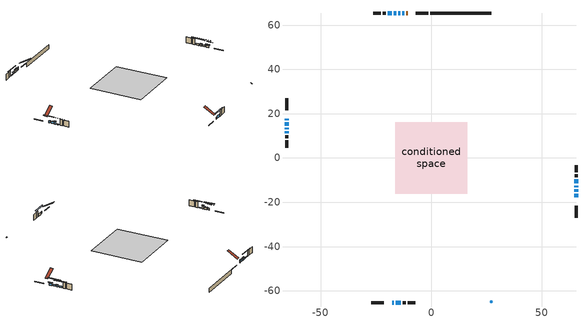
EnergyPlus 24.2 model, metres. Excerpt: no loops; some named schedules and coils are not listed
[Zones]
conditioned space
 floor adiabatic (AdiabaticFloorConstruction): -16.21,-16.21 -16.21,16.21 16.21,16.21 16.21,-16.21 z1.82
 floor foundation (Slab1 construction): -3.51,-3.35 -3.51,3.35 3.51,3.35 3.51,-3.35 z-1.9
 wall outside (RimJoist1 construction): -1.28,65.4 -6.9,65.4 / -27.09,-65.4 -21.47,-65.4 / -65.4,27.09 -65.4,21.47 / 65.4,-27.09 65.4,-21.47 z0.6:0.9
 wall outside (AdiabaticWallConstruction 1): -10.66,65.4 -11.36,65.4 z0.6:2.63
 wall outside (AdiabaticWallConstruction): -17.71,-65.4 -16.87,-65.4 / 65.4,-17.71 65.4,-16.18 / -65.4,16.09 -65.4,14.57 z0.6:1.82; -15.94,-65.4 -13.71,-65.4 z0.6:2.02; -65.4,17.71 -65.4,17.02 z0.6:1.87; -12.28,65.4 -13.15,65.4 / -14.08,65.4 -14.94,65.4 z0.6:1.92; -65.4,13.64 -65.4,13.03 z0.6:2.28; -15.87,65.4 -16.94,65.4 z0.6:1.31; -65.4,12.1 -65.4,11.19 / -17.86,65.4 -19.69,65.4 z0.6:1.06; 65.4,-15.26 65.4,-14.03 z0.6:1.52; 65.4,-13.11 65.4,-12.44 / 65.4,-11.52 65.4,-9.69 z0.6:1.67
 wall outside (Wall1 construction): -20.62,65.4 -21.94,65.4 / -12.78,-65.4 -11.46,-65.4 / -65.4,10.26 -65.4,8.94 / 65.4,-8.76 65.4,-7.44 z0.6:4.26
 wall outside (Wall2 construction): -22.87,65.4 -26.16,65.4 / -10.53,-65.4 -7.24,-65.4 / -65.4,8.01 -65.4,4.72 / 65.4,-6.51 65.4,-3.22 z0.6:4.26
 wall foundation (FoundationWall1 construction): 27.09,65.4 -0.35,65.4 z-1.9:0.6
 window (WindowConstruction 12): -17.71,-65.4 -16.87,-65.4 z0.6:1.82
 window (WindowConstruction 6): -15.94,-65.4 -13.71,-65.4 z0.6:2.02
 window (WindowConstruction 7): -65.4,17.71 -65.4,17.02 z0.6:1.87
 window (WindowConstruction 8): -12.29,65.4 -13.15,65.4 z0.6:1.92
 window (WindowConstruction 9): -14.08,65.4 -14.94,65.4 z0.6:1.92
 window (WindowConstruction 10): 65.4,-17.71 65.4,-16.18 z0.6:1.82
 window (WindowConstruction 11): -65.4,16.09 -65.4,14.57 z0.6:1.82
 window (WindowConstruction 13): -65.4,13.64 -65.4,13.03 z0.6:2.28
 window (WindowConstruction): -15.87,65.4 -16.94,65.4 z0.6:1.31
 window (WindowConstruction 1): -65.4,12.1 -65.4,11.19 z0.6:1.06
 window (WindowConstruction 2): -17.86,65.4 -19.69,65.4 z0.6:1.06
 window (WindowConstruction 3): 65.4,-15.25 65.4,-14.04 z0.6:1.51
 window (WindowConstruction 4): 65.4,-13.11 65.4,-12.45 z0.6:1.67
 window (WindowConstruction 5): 65.4,-11.52 65.4,-9.69 z0.6:1.67
 door (Door): -10.66,65.4 -11.36,65.4 z0.6:2.63
 ceiling adiabatic (AdiabaticFloorConstruction): 16.21,-16.21 16.21,16.21 -16.21,16.21 -16.21,-16.21 z1.82
 roof outside (Roof1 construction): -9.73,65.4,4.26 -9.73,58.83,8.09 -7.83,58.83,8.09 -7.83,65.4,4.26; -18.64,-65.4,4.26 -18.64,-58.83,8.09 -20.54,-58.83,8.09 -20.54,-65.4,4.26; -65.4,18.64,4.26 -58.83,18.64,8.09 -58.83,20.54,8.09 -65.4,20.54,4.26; 65.4,-18.64,4.26 58.83,-18.64,8.09 58.83,-20.54,8.09 65.4,-20.54,4.26
 roof outside (AdiabaticRoofConstruction): 27.52,-64.97,4.26 27.15,-64.59,4.57 26.71,-65.03,4.57 27.09,-65.4,4.26
 skylight (SkylightConstruction): 27.52,-64.97,4.26 27.15,-64.59,4.56 26.72,-65.03,4.56 27.09,-65.4,4.26
shading: -10.66,-65.4 -18.99,-65.4 -18.99,-66.01 -10.66,-66.01 z5.07; -65.4,13.97 -65.4,20.76 -66.01,20.76 -66.01,13.97 z4.92; -13.45,65.4 -11.99,65.4 -11.99,66.01 -13.45,66.01 z2.22; -15.55,65.4 -13.47,65.4 -13.47,65.7 -15.55,65.7 z2.53; 65.4,-15.57 65.4,-18.32 65.7,-18.32 65.7,-15.57 z2.43; -65.4,14.27 -65.4,16.39 -65.7,16.39 -65.7,14.27 z2.12; -65.4,12.73 -65.4,13.94 -66.31,13.94 -66.31,12.73 z2.58; -17.23,65.4 -15.57,65.4 -15.57,66.01 -17.23,66.01 z1.61; -65.4,7.53 -65.4,15.76 -65.7,15.76 -65.7,7.53 z4.72; -23.35,65.4 -14.2,65.4 -14.2,65.7 -23.35,65.7 z4.72; 65.4,-10.37 65.4,-18.92 65.7,-18.92 65.7,-10.37 z5.18; 65.4,-12.15 65.4,-13.4 66.01,-13.4 66.01,-12.15 z1.97; 65.4,-6.64 65.4,-14.57 66.01,-14.57 66.01,-6.64 z4.72
[Building]
Building 1: Terrain=Suburbs
[Site:Location]
Whitehorse AP_YT: Latitude {deg}=60.71; Longitude {deg}=-135.07; Time Zone {hr}=-8; Elevation {m}=706; Keep Site Location Information=Yes
[Site:GroundTemperature:Shallow]
-5.4229, -7.73249, -7.91745, -6.82143, -2.42154, 1.95786, 5.75456, 8.15968, 8.36401, 6.40785, 2.70796, -1.53709
[Site:WaterMainsTemperature]
Calculation Method=Schedule; Temperature Schedule=mains temperature schedule
[Material] Roughness=Rough; Thermal Absorptance=0.9
Name | Thickness {m} | Conductivity {W/m-K} | Density {kg/m3} | Specific Heat {J/kg-K} | Solar Absorptance | Visible Absorptance
asphalt or fiberglass shingles | 0.00635 | 0.162714 | 1121.4 | 1465.45 | 0.4 | 0.4
asphalt or fiberglass shingles 1 | 0.00635 | 0.162714 | 1121.4 | 1465.45 | 0.7 | 0.7
concrete 4.0 in. | 0.1016 | 1.803125 | 2242.8 | 837.4 | 0.7 | 0.7
concrete 8.0 in. | 0.2032 | 1.803125 | 2242.8 | 837.4 | 0.7 | 0.7
door material | 0.04445 | 0.0451087 | 512.64 | 1214.23 | 0.7 | 0.7
exterior vertical ins | 0.0354312 | 0.029427 | 32.04 | 1214.23 | 0.7 | 0.7
floor covering | 0.0127 | 0.0433444 | 54.468 | 1339.84 | 0.6 | 0.6
floor rigid ins; roof rigid ins 1; wall rigid ins | 0.512978 | 0.029427 | 32.04 | 1214.23 | 0.7 | 0.7
floor stud and cavity | 0.1397 | 1.75129 | 37.0049 | 1207.88 | 0.7 | 0.7
furniture material conditioned space 1 | 0.1524 | 0.115458 | 640.8 | 1214.23 | 0.6 | 0.6
gypsum board | 0.0127 | 0.160291 | 801 | 837.4 | 0.6 | 0.6
gypsum board 1 | 0.0127 | 0.160291 | 801 | 837.4 | 0.7 | 0.7
osb sheathing 0.5 in. | 0.0127 | 0.115458 | 512.64 | 1214.23 | 0.7 | 0.7
osb sheathing 0.75 in. | 0.01905 | 0.115458 | 512.64 | 1214.23 | 0.7 | 0.7
osb sheathing 2.0 in. | 0.0508 | 0.115458 | 512.64 | 1214.23 | 0.7 | 0.7
rim joist stud and cavity | 0.0508 | 0.0345269 | 125.044 | 1163.47 | 0.6 | 0.6
roof rigid ins | 0.103632 | 0.029427 | 32.04 | 1214.23 | 0.7 | 0.7
roof stud and cavity | 0.2032 | 0.208807 | 78.34581 | 1123.46 | 0.7 | 0.7
roof stud and cavity 1 | 0.18415 | 1.78688 | 37.0049 | 1207.88 | 0.6 | 0.6
wall stud and cavity | 0.1397 | 0.112537 | 139.0536 | 1170.24 | 0.7 | 0.7
wall stud and cavity 1 | 0.1397 | 0.0969908 | 139.0536 | 1170.24 | 0.7 | 0.7
wall stud and cavity 2 | 0.0889 | 0.380278 | 52.3479 | 1209.89 | 0.7 | 0.7
wall stud and cavity 3 | 0.0889 | 0.391764 | 83.0341 | 1211.67 | 0.7 | 0.7
wood siding | 0.0254 | 0.102417 | 544.68 | 1172.36 | 0.4 | 0.4
wood siding 1; wood siding 2; wood siding 3 | 0.0254 | 0.102417 | 544.68 | 1172.36 | 0.7 | 0.7
[WindowMaterial:SimpleGlazingSystem]
Name | U-Factor {W/m2-K} | Solar Heat Gain Coefficient
SkylightMaterial | 3.5673 | 0.6722
WindowMaterial | 3.88205 | 0.7
WindowMaterial 1 | 1.61937 | 0.28
WindowMaterial 10 | 2.91111 | 0.68
WindowMaterial 11 | 1.29515 | 0.38
WindowMaterial 12 | 2.95937 | 0.63
WindowMaterial 2 | 2.759508 | 0.46
WindowMaterial 3 | 2.78165 | 0.58
WindowMaterial 4 | 1.31559 | 0.38
WindowMaterial 5 | 1.30594 | 0.37
WindowMaterial 6 | 1.24121 | 0.39
WindowMaterial 7 | 1.44619 | 0.33
WindowMaterial 8 | 2.77484 | 0.65
WindowMaterial 9 | 2.92474 | 0.62
[Construction]
AdiabaticFloorConstruction: floor stud and cavity, floor rigid ins, osb sheathing 0.75 in., floor covering
AdiabaticRoofConstruction: asphalt or fiberglass shingles 1, roof rigid ins 1, osb sheathing 0.75 in., roof stud and cavity 1
AdiabaticWallConstruction: wood siding 2, wall rigid ins, wall stud and cavity 2, gypsum board
AdiabaticWallConstruction 1: wood siding 3, wall rigid ins, wall stud and cavity 2, gypsum board
Door: door material
FoundationWall1 construction: concrete 8.0 in., gypsum board 1
furniture construction conditioned space 1: furniture material conditioned space 1
PartitionWallConstruction: gypsum board, wall stud and cavity 3, gypsum board
RimJoist1 construction: wood siding 1, osb sheathing 2.0 in., rim joist stud and cavity
Roof1 construction: asphalt or fiberglass shingles, roof rigid ins, osb sheathing 0.75 in., roof stud and cavity, gypsum board
SkylightConstruction: SkylightMaterial
Slab1 construction: concrete 4.0 in.
Wall1 construction: wood siding, osb sheathing 0.5 in., wall stud and cavity, gypsum board
Wall2 construction: wood siding, osb sheathing 0.5 in., wall stud and cavity 1, gypsum board
WindowConstruction: WindowMaterial
WindowConstruction 1: WindowMaterial 1
WindowConstruction 10: WindowMaterial 9
WindowConstruction 11: WindowMaterial 10
WindowConstruction 12: WindowMaterial 11
WindowConstruction 13: WindowMaterial 12
WindowConstruction 2: WindowMaterial 2
WindowConstruction 3; WindowConstruction 8: WindowMaterial 3
WindowConstruction 4: WindowMaterial 4
WindowConstruction 5: WindowMaterial 5
WindowConstruction 6: WindowMaterial 6
WindowConstruction 7: WindowMaterial 7
WindowConstruction 9: WindowMaterial 8
[Zone]
conditioned space: Multiplier=1; Volume {m3}=315.2; Part of Total Floor Area=Yes
[Space]
conditioned space 1: Zone=conditioned space; Volume {m3}=315.2
[SurfaceProperty:ExposedFoundationPerimeter]
Slab1: Exposed Perimeter Calculation Method=TotalExposedPerimeter; Total Exposed Perimeter {m}=27.44
[InternalMass] Zone or ZoneList=conditioned space; Space or SpaceList=conditioned space 1
Name | Construction | Surface Area {m2}
furniture mass conditioned space 1 | furniture construction conditioned space 1 | 439.16
partition wall mass | PartitionWallConstruction | 1097.9
[Lights]
interior lighting: Zone or ZoneList or Space or SpaceList=conditioned space 1; Schedule=interior lighting schedule; Design Level Calculation Method=LightingLevel; Lighting Level {W}=343.2; Return Air Fraction=0; Fraction Radiant=0.6; Fraction Visible=0.2; Fraction Replaceable=1
[People]
occupants: Zone or ZoneList or Space or SpaceList=conditioned space 1; Number of People Schedule=occupants schedule; Number of People Calculation Method=People; Number of People=3; Fraction Radiant=0.314171; Sensible Heat Fraction=0.56303; Activity Level Schedule=occupants activity schedule; Carbon Dioxide Generation Rate {m3/s-W}=0; Enable ASHRAE 55 Comfort Warnings=No; Mean Radiant Temperature Calculation Type=EnclosureAveraged
[ElectricEquipment] Zone or ZoneList or Space or SpaceList=conditioned space 1; Design Level Calculation Method=EquipmentLevel
Name | Schedule | Design Level {W} | Fraction Latent | Fraction Radiant | Fraction Lost
clothes dryer | clothes dryer schedule | 140.772 | 0.015 | 0.081 | 0.85
clothes washer | clothes washer schedule | 32.1985 | 0.03 | 0.162 | 0.7
cooking range | cooking range schedule | 215.147 | 0.08 | 0.432 | 0.2
dishwasher | dishwasher schedule | 66.8632 | 0.3 | 0.18 | 0.4
fridge | fridge schedule | 72.9452 | 0 | 0.6 | 0
mech vent house fan | mech vent house fan schedule | 0 | 0 | 0 | 1
mech vent house fan cfis | mech vent house fan cfis schedule | 0 | 0 | 0 | 0
misc plug loads | misc plug loads schedule | 494.7 | 0.045 | 0.513 | 0.1
whole house fan | Always On Discrete | 0 | 0 | 0 | 1
[OtherEquipment] Zone or ZoneList or Space or SpaceList=conditioned space 1; Design Level Calculation Method=EquipmentLevel
Name | Fuel Type | Schedule | Design Level {W} | Fraction Latent | Fraction Radiant | Fraction Lost
clothes dryer 1 | Electricity | clothes dryer schedule | 0 | 0.015 | 0.081 | 0.85
cooking range 1 | Electricity | cooking range schedule | 0 | 0.08 | 0.432 | 0.2
general water use latent | None | general water use schedule | 62.594 | 1 | 0 | 0
general water use sensible | None | general water use schedule | -61.6891 | 0 | 0.6 | 0
mech vent house fan latent load | None | Always On Discrete | 0 | 1 | 0 | 0
mech vent house fan sensible load | None | Always On Discrete | 0 | 0 | 0 | 0
water heater energy adjustment1 | Electricity | Always On Discrete | 0.01 | 0 | 0 | 1
[ZoneInfiltration:DesignFlowRate] Zone or ZoneList or Space or SpaceList=conditioned space 1; Schedule=Always On Discrete; Design Flow Rate Calculation Method=Flow/Zone; Design Flow Rate {m3/s}=0
infil flow; natural vent flow; whole house fan flow
[ZoneControl:Thermostat]
conditioned space Thermostat: Zone or ZoneList=conditioned space; Control Type Schedule=conditioned space Thermostat Schedule; Control 1=conditioned space temperature setpoint; Temperature Difference Between Cutout And Setpoint {deltaC}=0
[ThermostatSetpoint:DualSetpoint]
conditioned space temperature setpoint: Heating Setpoint Temperature Schedule=heating setpoint; Cooling Setpoint Temperature Schedule=cooling setpoint
[AirLoopHVAC:UnitarySystem] Control Type=Load; Controlling Zone or Thermostat Location=conditioned space; Dehumidification Control Type=None; Availability Schedule=Always On Discrete; Fan Placement=BlowThrough; DX Heating Coil Sizing Ratio=1; Use DOAS DX Cooling Coil=No; Minimum Supply Air Temperature {C}=2; Latent Load Control=SensibleOnlyLoadControl; Cooling Supply Air Flow Rate Method=None; Heating Supply Air Flow Rate Method=SupplyAirFlowRate; No Load Supply Air Flow Rate Method=SupplyAirFlowRate; No Load Supply Air Flow Rate {m3/s}=0; No Load Supply Air Flow Rate Control Set To Low Speed=Yes; Maximum Supply Air Temperature {C}=48.8889; Maximum Outdoor Dry-Bulb Temperature for Supplemental Heater Operation {C}=21; Ancillary On-Cycle Electric Power {W}=0; Ancillary Off-Cycle Electric Power {W}=0
Name | Supply Fan | Supply Air Fan Operating Mode Schedule | Heating Coil | Heating Supply Air Flow Rate {m3/s}
unit heater unitary system | unit heater supply fan | unit heater auto fan schedule | unit heater htg coil | 0.419561
unit heater unitary system 1 | unit heater supply fan 1 | unit heater auto fan schedule 1 | unit heater htg coil 1 | 0.00141584
[Zone equipment]
conditioned space: unit heater unitary system, unit heater unitary system 1
[Foundation:Kiva]
Foundation Kiva 1: Initial Indoor Air Temperature {C}=18; Wall Height Above Grade {m}=0.599999; Wall Depth Below Slab {m}=0.2032; Custom Block Material Name 1=exterior vertical ins; Custom Block Depth 1 {m}=2.5; Custom Block X Position 1 {m}=0.2159; Custom Block Z Position 1 {m}=0
[Foundation:Kiva:Settings]
Soil Conductivity {W/m-K}=0.849921; Soil Density {kg/m3}=1842.3; Soil Specific Heat {J/kg-K}=418.7; Ground Solar Absorptivity=0.9; Ground Thermal Absorptivity=0.9; Ground Surface Roughness {m}=0.03; Far-Field Width {m}=40; Deep-Ground Boundary Condition=ZeroFlux; Deep-Ground Depth {m}=40; Minimum Cell Dimension {m}=0.2; Maximum Cell Growth Coefficient=3; Simulation Timestep=Timestep
[Exterior:Lights]
exterior lighting: Schedule=exterior lighting schedule; Design Level {W}=75.6
[EnergyManagementSystem:Sensor] Output:Variable or Output:Meter Index Key=conditioned space
Name | Output:Variable or Output:Meter
conditioned_space_clg_unmet_s | Zone Cooling Setpoint Not Met Time
conditioned_space_htg_unmet_s | Zone Heating Setpoint Not Met Time
fridge_tin_s; tin_s; tin_s_1 | Zone Mean Air Temperature
tout_s | Zone Outdoor Air Drybulb Temperature
win_s | Zone Air Humidity Ratio
[Schedule:Week:Daily]
interior lighting schedule Week Rule - Jan1-Jan27: interior lighting schedule day, interior lighting schedule day, interior lighting schedule day, interior lighting schedule day, interior lighting schedule day, interior lighting schedule day, interior lighting schedule day, interior lighting schedule default day, interior lighting schedule default day, interior lighting schedule default day, interior lighting schedule default day, interior lighting schedule default day
interior lighting schedule Week Rule - Jan28-Feb3: interior lighting schedule day, interior lighting schedule day, interior lighting schedule day, interior lighting schedule day, interior lighting schedule day 1, interior lighting schedule day 1, interior lighting schedule day 1, interior lighting schedule default day, interior lighting schedule default day, interior lighting schedule default day, interior lighting schedule default day, interior lighting schedule default day
interior lighting schedule Week Rule - Feb4-Feb24: interior lighting schedule day 1, interior lighting schedule day 1, interior lighting schedule day 1, interior lighting schedule day 1, interior lighting schedule day 1, interior lighting schedule day 1, interior lighting schedule day 1, interior lighting schedule default day, interior lighting schedule default day, interior lighting schedule default day, interior lighting schedule default day, interior lighting schedule default day
interior lighting schedule Week Rule - Feb25-Mar3: interior lighting schedule day 1, interior lighting schedule day 1, interior lighting schedule day 1, interior lighting schedule day 1, interior lighting schedule day 2, interior lighting schedule day 2, interior lighting schedule day 2, interior lighting schedule default day, interior lighting schedule default day, interior lighting schedule default day, interior lighting schedule default day, interior lighting schedule default day
interior lighting schedule Week Rule - Mar4-Mar31: interior lighting schedule day 2, interior lighting schedule day 2, interior lighting schedule day 2, interior lighting schedule day 2, interior lighting schedule day 2, interior lighting schedule day 2, interior lighting schedule day 2, interior lighting schedule default day, interior lighting schedule default day, interior lighting schedule default day, interior lighting schedule default day, interior lighting schedule default day
interior lighting schedule Week Rule - Apr1-Apr28: interior lighting schedule day 3, interior lighting schedule day 3, interior lighting schedule day 3, interior lighting schedule day 3, interior lighting schedule day 3, interior lighting schedule day 3, interior lighting schedule day 3, interior lighting schedule default day, interior lighting schedule default day, interior lighting schedule default day, interior lighting schedule default day, interior lighting schedule default day
interior lighting schedule Week Rule - Apr29-May5: interior lighting schedule day 3, interior lighting schedule day 3, interior lighting schedule day 4, interior lighting schedule day 4, interior lighting schedule day 4, interior lighting schedule day 4, interior lighting schedule day 4, interior lighting schedule default day, interior lighting schedule default day, interior lighting schedule default day, interior lighting schedule default day, interior lighting schedule default day
interior lighting schedule Week Rule - May6-May26: interior lighting schedule day 4, interior lighting schedule day 4, interior lighting schedule day 4, interior lighting schedule day 4, interior lighting schedule day 4, interior lighting schedule day 4, interior lighting schedule day 4, interior lighting schedule default day, interior lighting schedule default day, interior lighting schedule default day, interior lighting schedule default day, interior lighting schedule default day
interior lighting schedule Week Rule - May27-Jun2: interior lighting schedule day 4, interior lighting schedule day 4, interior lighting schedule day 4, interior lighting schedule day 4, interior lighting schedule day 4, interior lighting schedule day 5, interior lighting schedule day 5, interior lighting schedule default day, interior lighting schedule default day, interior lighting schedule default day, interior lighting schedule default day, interior lighting schedule default day
interior lighting schedule Week Rule - Jun3-Jun30: interior lighting schedule day 5, interior lighting schedule day 5, interior lighting schedule day 5, interior lighting schedule day 5, interior lighting schedule day 5, interior lighting schedule day 5, interior lighting schedule day 5, interior lighting schedule default day, interior lighting schedule default day, interior lighting schedule default day, interior lighting schedule default day, interior lighting schedule default day
interior lighting schedule Week Rule - Jul1-Jul28: interior lighting schedule day 6, interior lighting schedule day 6, interior lighting schedule day 6, interior lighting schedule day 6, interior lighting schedule day 6, interior lighting schedule day 6, interior lighting schedule day 6, interior lighting schedule default day, interior lighting schedule default day, interior lighting schedule default day, interior lighting schedule default day, interior lighting schedule default day
interior lighting schedule Week Rule - Jul29-Aug4: interior lighting schedule day 6, interior lighting schedule day 6, interior lighting schedule day 6, interior lighting schedule day 7, interior lighting schedule day 7, interior lighting schedule day 7, interior lighting schedule day 7, interior lighting schedule default day, interior lighting schedule default day, interior lighting schedule default day, interior lighting schedule default day, interior lighting schedule default day
interior lighting schedule Week Rule - Aug5-Aug25: interior lighting schedule day 7, interior lighting schedule day 7, interior lighting schedule day 7, interior lighting schedule day 7, interior lighting schedule day 7, interior lighting schedule day 7, interior lighting schedule day 7, interior lighting schedule default day, interior lighting schedule default day, interior lighting schedule default day, interior lighting schedule default day, interior lighting schedule default day
interior lighting schedule Week Rule - Aug26-Sep1: interior lighting schedule day 7, interior lighting schedule day 7, interior lighting schedule day 7, interior lighting schedule day 7, interior lighting schedule day 7, interior lighting schedule day 7, interior lighting schedule day 8, interior lighting schedule default day, interior lighting schedule default day, interior lighting schedule default day, interior lighting schedule default day, interior lighting schedule default day
interior lighting schedule Week Rule - Sep2-Sep29: interior lighting schedule day 8, interior lighting schedule day 8, interior lighting schedule day 8, interior lighting schedule day 8, interior lighting schedule day 8, interior lighting schedule day 8, interior lighting schedule day 8, interior lighting schedule default day, interior lighting schedule default day, interior lighting schedule default day, interior lighting schedule default day, interior lighting schedule default day
interior lighting schedule Week Rule - Sep30-Oct6: interior lighting schedule day 8, interior lighting schedule day 9, interior lighting schedule day 9, interior lighting schedule day 9, interior lighting schedule day 9, interior lighting schedule day 9, interior lighting schedule day 9, interior lighting schedule default day, interior lighting schedule default day, interior lighting schedule default day, interior lighting schedule default day, interior lighting schedule default day
interior lighting schedule Week Rule - Oct7-Oct27: interior lighting schedule day 9, interior lighting schedule day 9, interior lighting schedule day 9, interior lighting schedule day 9, interior lighting schedule day 9, interior lighting schedule day 9, interior lighting schedule day 9, interior lighting schedule default day, interior lighting schedule default day, interior lighting schedule default day, interior lighting schedule default day, interior lighting schedule default day
interior lighting schedule Week Rule - Oct28-Nov3: interior lighting schedule day 9, interior lighting schedule day 9, interior lighting schedule day 9, interior lighting schedule day 9, interior lighting schedule day 10, interior lighting schedule day 10, interior lighting schedule day 10, interior lighting schedule default day, interior lighting schedule default day, interior lighting schedule default day, interior lighting schedule default day, interior lighting schedule default day
interior lighting schedule Week Rule - Nov4-Nov24: interior lighting schedule day 10, interior lighting schedule day 10, interior lighting schedule day 10, interior lighting schedule day 10, interior lighting schedule day 10, interior lighting schedule day 10, interior lighting schedule day 10, interior lighting schedule default day, interior lighting schedule default day, interior lighting schedule default day, interior lighting schedule default day, interior lighting schedule default day
interior lighting schedule Week Rule - Nov25-Dec1: interior lighting schedule day 10, interior lighting schedule day 10, interior lighting schedule day 10, interior lighting schedule day 10, interior lighting schedule day 10, interior lighting schedule day 10, interior lighting schedule day 11, interior lighting schedule default day, interior lighting schedule default day, interior lighting schedule default day, interior lighting schedule default day, interior lighting schedule default day
interior lighting schedule Week Rule - Dec2-Dec31: interior lighting schedule day 11, interior lighting schedule day 11, interior lighting schedule day 11, interior lighting schedule day 11, interior lighting schedule day 11, interior lighting schedule day 11, interior lighting schedule day 11, interior lighting schedule default day, interior lighting schedule default day, interior lighting schedule default day, interior lighting schedule default day, interior lighting schedule default day
occupants schedule Week Rule - Jan1-Dec31: occupants schedule day, occupants schedule day, occupants schedule day, occupants schedule day, occupants schedule day, occupants schedule day, occupants schedule day, occupants schedule default day, occupants schedule default day, occupants schedule default day, occupants schedule default day, occupants schedule default day
clothes dryer schedule Week Rule - Jan1-Dec31: clothes dryer schedule day, clothes dryer schedule day, clothes dryer schedule day, clothes dryer schedule day, clothes dryer schedule day, clothes dryer schedule day, clothes dryer schedule day, clothes dryer schedule default day, clothes dryer schedule default day, clothes dryer schedule default day, clothes dryer schedule default day, clothes dryer schedule default day
clothes washer schedule Week Rule - Jan1-Dec31: clothes washer schedule day, clothes washer schedule day, clothes washer schedule day, clothes washer schedule day, clothes washer schedule day, clothes washer schedule day, clothes washer schedule day, clothes washer schedule default day, clothes washer schedule default day, clothes washer schedule default day, clothes washer schedule default day, clothes washer schedule default day
cooking range schedule Week Rule - Jan1-Dec31: cooking range schedule day, cooking range schedule day, cooking range schedule day, cooking range schedule day, cooking range schedule day, cooking range schedule day, cooking range schedule day, cooking range schedule default day, cooking range schedule default day, cooking range schedule default day, cooking range schedule default day, cooking range schedule default day
dishwasher schedule Week Rule - Jan1-Dec31: dishwasher schedule day, dishwasher schedule day, dishwasher schedule day, dishwasher schedule day, dishwasher schedule day, dishwasher schedule day, dishwasher schedule day, dishwasher schedule default day, dishwasher schedule default day, dishwasher schedule default day, dishwasher schedule default day, dishwasher schedule default day
misc plug loads schedule Week Rule - Jan1-Dec31: misc plug loads schedule day, misc plug loads schedule day, misc plug loads schedule day, misc plug loads schedule day, misc plug loads schedule day, misc plug loads schedule day, misc plug loads schedule day, misc plug loads schedule default day, misc plug loads schedule default day, misc plug loads schedule default day, misc plug loads schedule default day, misc plug loads schedule default day
general water use schedule Week Rule - Jan1-Dec31: general water use schedule day, general water use schedule day, general water use schedule day, general water use schedule day, general water use schedule day, general water use schedule day, general water use schedule day, general water use schedule default day, general water use schedule default day, general water use schedule default day, general water use schedule default day, general water use schedule default day
exterior lighting schedule Week Rule - Jan1-Jan27: exterior lighting schedule day, exterior lighting schedule day, exterior lighting schedule day, exterior lighting schedule day, exterior lighting schedule day, exterior lighting schedule day, exterior lighting schedule day, exterior lighting schedule default day, exterior lighting schedule default day, exterior lighting schedule default day, exterior lighting schedule default day, exterior lighting schedule default day
exterior lighting schedule Week Rule - Jan28-Feb3: exterior lighting schedule day, exterior lighting schedule day, exterior lighting schedule day, exterior lighting schedule day, exterior lighting schedule day 1, exterior lighting schedule day 1, exterior lighting schedule day 1, exterior lighting schedule default day, exterior lighting schedule default day, exterior lighting schedule default day, exterior lighting schedule default day, exterior lighting schedule default day
exterior lighting schedule Week Rule - Feb4-Feb24: exterior lighting schedule day 1, exterior lighting schedule day 1, exterior lighting schedule day 1, exterior lighting schedule day 1, exterior lighting schedule day 1, exterior lighting schedule day 1, exterior lighting schedule day 1, exterior lighting schedule default day, exterior lighting schedule default day, exterior lighting schedule default day, exterior lighting schedule default day, exterior lighting schedule default day
exterior lighting schedule Week Rule - Feb25-Mar3: exterior lighting schedule day 1, exterior lighting schedule day 1, exterior lighting schedule day 1, exterior lighting schedule day 1, exterior lighting schedule day 2, exterior lighting schedule day 2, exterior lighting schedule day 2, exterior lighting schedule default day, exterior lighting schedule default day, exterior lighting schedule default day, exterior lighting schedule default day, exterior lighting schedule default day
exterior lighting schedule Week Rule - Mar4-Mar31: exterior lighting schedule day 2, exterior lighting schedule day 2, exterior lighting schedule day 2, exterior lighting schedule day 2, exterior lighting schedule day 2, exterior lighting schedule day 2, exterior lighting schedule day 2, exterior lighting schedule default day, exterior lighting schedule default day, exterior lighting schedule default day, exterior lighting schedule default day, exterior lighting schedule default day
exterior lighting schedule Week Rule - Apr1-Apr28: exterior lighting schedule day 3, exterior lighting schedule day 3, exterior lighting schedule day 3, exterior lighting schedule day 3, exterior lighting schedule day 3, exterior lighting schedule day 3, exterior lighting schedule day 3, exterior lighting schedule default day, exterior lighting schedule default day, exterior lighting schedule default day, exterior lighting schedule default day, exterior lighting schedule default day
exterior lighting schedule Week Rule - Apr29-May5: exterior lighting schedule day 3, exterior lighting schedule day 3, exterior lighting schedule day 4, exterior lighting schedule day 4, exterior lighting schedule day 4, exterior lighting schedule day 4, exterior lighting schedule day 4, exterior lighting schedule default day, exterior lighting schedule default day, exterior lighting schedule default day, exterior lighting schedule default day, exterior lighting schedule default day
exterior lighting schedule Week Rule - May6-May26: exterior lighting schedule day 4, exterior lighting schedule day 4, exterior lighting schedule day 4, exterior lighting schedule day 4, exterior lighting schedule day 4, exterior lighting schedule day 4, exterior lighting schedule day 4, exterior lighting schedule default day, exterior lighting schedule default day, exterior lighting schedule default day, exterior lighting schedule default day, exterior lighting schedule default day
exterior lighting schedule Week Rule - May27-Jun2: exterior lighting schedule day 4, exterior lighting schedule day 4, exterior lighting schedule day 4, exterior lighting schedule day 4, exterior lighting schedule day 4, exterior lighting schedule day 5, exterior lighting schedule day 5, exterior lighting schedule default day, exterior lighting schedule default day, exterior lighting schedule default day, exterior lighting schedule default day, exterior lighting schedule default day
exterior lighting schedule Week Rule - Jun3-Jun30: exterior lighting schedule day 5, exterior lighting schedule day 5, exterior lighting schedule day 5, exterior lighting schedule day 5, exterior lighting schedule day 5, exterior lighting schedule day 5, exterior lighting schedule day 5, exterior lighting schedule default day, exterior lighting schedule default day, exterior lighting schedule default day, exterior lighting schedule default day, exterior lighting schedule default day
exterior lighting schedule Week Rule - Jul1-Jul28: exterior lighting schedule day 6, exterior lighting schedule day 6, exterior lighting schedule day 6, exterior lighting schedule day 6, exterior lighting schedule day 6, exterior lighting schedule day 6, exterior lighting schedule day 6, exterior lighting schedule default day, exterior lighting schedule default day, exterior lighting schedule default day, exterior lighting schedule default day, exterior lighting schedule default day
exterior lighting schedule Week Rule - Jul29-Aug4: exterior lighting schedule day 6, exterior lighting schedule day 6, exterior lighting schedule day 6, exterior lighting schedule day 7, exterior lighting schedule day 7, exterior lighting schedule day 7, exterior lighting schedule day 7, exterior lighting schedule default day, exterior lighting schedule default day, exterior lighting schedule default day, exterior lighting schedule default day, exterior lighting schedule default day
exterior lighting schedule Week Rule - Aug5-Aug25: exterior lighting schedule day 7, exterior lighting schedule day 7, exterior lighting schedule day 7, exterior lighting schedule day 7, exterior lighting schedule day 7, exterior lighting schedule day 7, exterior lighting schedule day 7, exterior lighting schedule default day, exterior lighting schedule default day, exterior lighting schedule default day, exterior lighting schedule default day, exterior lighting schedule default day
exterior lighting schedule Week Rule - Aug26-Sep1: exterior lighting schedule day 7, exterior lighting schedule day 7, exterior lighting schedule day 7, exterior lighting schedule day 7, exterior lighting schedule day 7, exterior lighting schedule day 7, exterior lighting schedule day 8, exterior lighting schedule default day, exterior lighting schedule default day, exterior lighting schedule default day, exterior lighting schedule default day, exterior lighting schedule default day
exterior lighting schedule Week Rule - Sep2-Sep29: exterior lighting schedule day 8, exterior lighting schedule day 8, exterior lighting schedule day 8, exterior lighting schedule day 8, exterior lighting schedule day 8, exterior lighting schedule day 8, exterior lighting schedule day 8, exterior lighting schedule default day, exterior lighting schedule default day, exterior lighting schedule default day, exterior lighting schedule default day, exterior lighting schedule default day
exterior lighting schedule Week Rule - Sep30-Oct6: exterior lighting schedule day 8, exterior lighting schedule day 9, exterior lighting schedule day 9, exterior lighting schedule day 9, exterior lighting schedule day 9, exterior lighting schedule day 9, exterior lighting schedule day 9, exterior lighting schedule default day, exterior lighting schedule default day, exterior lighting schedule default day, exterior lighting schedule default day, exterior lighting schedule default day
exterior lighting schedule Week Rule - Oct7-Oct27: exterior lighting schedule day 9, exterior lighting schedule day 9, exterior lighting schedule day 9, exterior lighting schedule day 9, exterior lighting schedule day 9, exterior lighting schedule day 9, exterior lighting schedule day 9, exterior lighting schedule default day, exterior lighting schedule default day, exterior lighting schedule default day, exterior lighting schedule default day, exterior lighting schedule default day
exterior lighting schedule Week Rule - Oct28-Nov3: exterior lighting schedule day 9, exterior lighting schedule day 9, exterior lighting schedule day 9, exterior lighting schedule day 9, exterior lighting schedule day 10, exterior lighting schedule day 10, exterior lighting schedule day 10, exterior lighting schedule default day, exterior lighting schedule default day, exterior lighting schedule default day, exterior lighting schedule default day, exterior lighting schedule default day
exterior lighting schedule Week Rule - Nov4-Nov24: exterior lighting schedule day 10, exterior lighting schedule day 10, exterior lighting schedule day 10, exterior lighting schedule day 10, exterior lighting schedule day 10, exterior lighting schedule day 10, exterior lighting schedule day 10, exterior lighting schedule default day, exterior lighting schedule default day, exterior lighting schedule default day, exterior lighting schedule default day, exterior lighting schedule default day
[Schedule:Year]
interior lighting schedule: interior lighting schedule Week Rule - Jan1-Jan27, 1, 1, 1, 27, interior lighting schedule Week Rule - Jan28-Feb3, 1, 28, 2, 3, interior lighting schedule Week Rule - Feb4-Feb24, 2, 4, 2, 24, interior lighting schedule Week Rule - Feb25-Mar3, 2, 25, 3, 3, interior lighting schedule Week Rule - Mar4-Mar31, 3, 4, 3, 31, interior lighting schedule Week Rule - Apr1-Apr28, 4, 1, 4, 28, interior lighting schedule Week Rule - Apr29-May5, 4, 29, 5, 5, interior lighting schedule Week Rule - May6-May26, 5, 6, 5, 26, interior lighting schedule Week Rule - May27-Jun2, 5, 27, 6, 2, interior lighting schedule Week Rule - Jun3-Jun30, 6, 3, 6, 30, interior lighting schedule Week Rule - Jul1-Jul28, 7, 1, 7, 28, interior lighting schedule Week Rule - Jul29-Aug4, 7, 29, 8, 4, interior lighting schedule Week Rule - Aug5-Aug25, 8, 5, 8, 25, interior lighting schedule Week Rule - Aug26-Sep1, 8, 26, 9, 1, interior lighting schedule Week Rule - Sep2-Sep29, 9, 2, 9, 29, interior lighting schedule Week Rule - Sep30-Oct6, 9, 30, 10, 6, interior lighting schedule Week Rule - Oct7-Oct27, 10, 7, 10, 27, interior lighting schedule Week Rule - Oct28-Nov3, 10, 28, 11, 3, interior lighting schedule Week Rule - Nov4-Nov24, 11, 4, 11, 24, interior lighting schedule Week Rule - Nov25-Dec1, 11, 25, 12, 1, interior lighting schedule Week Rule - Dec2-Dec31, 12, 2, 12, 31
occupants schedule: occupants schedule Week Rule - Jan1-Dec31, 1, 1, 12, 31
clothes dryer schedule: clothes dryer schedule Week Rule - Jan1-Dec31, 1, 1, 12, 31
clothes washer schedule: clothes washer schedule Week Rule - Jan1-Dec31, 1, 1, 12, 31
cooking range schedule: cooking range schedule Week Rule - Jan1-Dec31, 1, 1, 12, 31
dishwasher schedule: dishwasher schedule Week Rule - Jan1-Dec31, 1, 1, 12, 31
misc plug loads schedule: misc plug loads schedule Week Rule - Jan1-Dec31, 1, 1, 12, 31
general water use schedule: general water use schedule Week Rule - Jan1-Dec31, 1, 1, 12, 31
exterior lighting schedule: exterior lighting schedule Week Rule - Jan1-Jan27, 1, 1, 1, 27, exterior lighting schedule Week Rule - Jan28-Feb3, 1, 28, 2, 3, exterior lighting schedule Week Rule - Feb4-Feb24, 2, 4, 2, 24, exterior lighting schedule Week Rule - Feb25-Mar3, 2, 25, 3, 3, exterior lighting schedule Week Rule - Mar4-Mar31, 3, 4, 3, 31, exterior lighting schedule Week Rule - Apr1-Apr28, 4, 1, 4, 28, exterior lighting schedule Week Rule - Apr29-May5, 4, 29, 5, 5, exterior lighting schedule Week Rule - May6-May26, 5, 6, 5, 26, exterior lighting schedule Week Rule - May27-Jun2, 5, 27, 6, 2, exterior lighting schedule Week Rule - Jun3-Jun30, 6, 3, 6, 30, exterior lighting schedule Week Rule - Jul1-Jul28, 7, 1, 7, 28, exterior lighting schedule Week Rule - Jul29-Aug4, 7, 29, 8, 4, exterior lighting schedule Week Rule - Aug5-Aug25, 8, 5, 8, 25, exterior lighting schedule Week Rule - Aug26-Sep1, 8, 26, 9, 1, exterior lighting schedule Week Rule - Sep2-Sep29, 9, 2, 9, 29, exterior lighting schedule Week Rule - Sep30-Oct6, 9, 30, 10, 6, exterior lighting schedule Week Rule - Oct7-Oct27, 10, 7, 10, 27, exterior lighting schedule Week Rule - Oct28-Nov3, 10, 28, 11, 3, exterior lighting schedule Week Rule - Nov4-Nov24, 11, 4, 11, 24, exterior lighting schedule Week Rule - Nov25-Dec1, 11, 25, 12, 1, exterior lighting schedule Week Rule - Dec2-Dec31, 12, 2, 12, 31
[Schedule:Constant]
Name | Hourly Value
occupants activity schedule | 117.228
fridge schedule; unit heater auto fan schedule; unit heater auto fan schedule 1 | 0
mech vent house fan schedule; mech vent house fan cfis schedule; Always On Discrete | 1
[Schedule:Compact]
conditioned space Thermostat Schedule: Through: 12/31, For: AllDays, Until: 24:00, 4
mains temperature schedule: Through: 01/01, For: AllDays, Until: 24:00, 1.27556, Through: 01/02, For: AllDays, Until: 24:00, 1.21222, Through: 01/03, For: AllDays, Until: 24:00, 1.15, Through: 01/04, For: AllDays, Until: 24:00, 1.08833, Through: 01/05, For: AllDays, Until: 24:00, 1.02778, Through: 01/06, For: AllDays, Until: 24:00, 0.967222, Through: 01/07, For: AllDays, Until: 24:00, 0.907778, Through: 01/08, For: AllDays, Until: 24:00, 0.848889, Through: 01/09, For: AllDays, Until: 24:00, 0.791111, Through: 01/10, For: AllDays, Until: 24:00, 0.733333, Through: 01/11, For: AllDays, Until: 24:00, 0.677222, Through: 01/12, For: AllDays, Until: 24:00, 0.621111, Through: 01/13, For: AllDays, Until: 24:00, 0.566667, Through: 01/14, For: AllDays, Until: 24:00, 0.512222, Through: 01/15, For: AllDays, Until: 24:00, 0.459444, Through: 01/16, For: AllDays, Until: 24:00, 0.407222, Through: 01/17, For: AllDays, Until: 24:00, 0.355556, Through: 01/18, For: AllDays, Until: 24:00, 0.305, Through: 01/19, For: AllDays, Until: 24:00, 0.255556, Through: 01/20, For: AllDays, Until: 24:00, 0.206667, Through: 01/21, For: AllDays, Until: 24:00, 0.158889, Through: 01/22, For: AllDays, Until: 24:00, 0.112222, Through: 01/23, For: AllDays, Until: 24:00, 0.0666667, Through: 01/24, For: AllDays, Until: 24:00, 0.0216667, Through: 01/25, For: AllDays, Until: 24:00, 0, Through: 01/26, For: AllDays, Until: 24:00, 0, Through: 01/27, For: AllDays, Until: 24:00, 0, Through: 01/28, For: AllDays, Until: 24:00, 0, Through: 01/29, For: AllDays, Until: 24:00, 0, Through: 01/30, For: AllDays, Until: 24:00, 0, Through: 01/31, For: AllDays, Until: 24:00, 0, Through: 02/01, For: AllDays, Until: 24:00, 0, Through: 02/02, For: AllDays, Until: 24:00, 0, Through: 02/03, For: AllDays, Until: 24:00, 0, Through: 02/04, For: AllDays, Until: 24:00, 0, Through: 02/05, For: AllDays, Until: 24:00, 0, Through: 02/06, For: AllDays, Until: 24:00, 0, Through: 02/07, For: AllDays, Until: 24:00, 0, Through: 02/08, For: AllDays, Until: 24:00, 0, Through: 02/09, For: AllDays, Until: 24:00, 0, Through: 02/10, For: AllDays, Until: 24:00, 0, Through: 02/11, For: AllDays, Until: 24:00, 0, Through: 02/12, For: AllDays, Until: 24:00, 0, Through: 02/13, For: AllDays, Until: 24:00, 0, Through: 02/14, For: AllDays, Until: 24:00, 0, Through: 02/15, For: AllDays, Until: 24:00, 0, Through: 02/16, For: AllDays, Until: 24:00, 0, Through: 02/17, For: AllDays, Until: 24:00, 0, Through: 02/18, For: AllDays, Until: 24:00, 0, Through: 02/19, For: AllDays, Until: 24:00, 0, Through: 02/20, For: AllDays, Until: 24:00, 0, Through: 02/21, For: AllDays, Until: 24:00, 0, Through: 02/22, For: AllDays, Until: 24:00, 0, Through: 02/23, For: AllDays, Until: 24:00, 0, Through: 02/24, For: AllDays, Until: 24:00, 0, Through: 02/25, For: AllDays, Until: 24:00, 0, Through: 02/26, For: AllDays, Until: 24:00, 0, Through: 02/27, For: AllDays, Until: 24:00, 0, Through: 02/28, For: AllDays, Until: 24:00, 0, Through: 03/01, For: AllDays, Until: 24:00, 0, Through: 03/02, For: AllDays, Until: 24:00, 0, Through: 03/03, For: AllDays, Until: 24:00, 0, Through: 03/04, For: AllDays, Until: 24:00, 0, Through: 03/05, For: AllDays, Until: 24:00, 0, Through: 03/06, For: AllDays, Until: 24:00, 0, Through: 03/07, For: AllDays, Until: 24:00, 0, Through: 03/08, For: AllDays, Until: 24:00, 0, Through: 03/09, For: AllDays, Until: 24:00, 0, Through: 03/10, For: AllDays, Until: 24:00, 0, Through: 03/11, For: AllDays, Until: 24:00, 0, Through: 03/12, For: AllDays, Until: 24:00, 0, Through: 03/13, For: AllDays, Until: 24:00, 0, Through: 03/14, For: AllDays, Until: 24:00, 0, Through: 03/15, For: AllDays, Until: 24:00, 0, Through: 03/16, For: AllDays, Until: 24:00, 0, Through: 03/17, For: AllDays, Until: 24:00, 0, Through: 03/18, For: AllDays, Until: 24:00, 0, Through: 03/19, For: AllDays, Until: 24:00, 0, Through: 03/20, For: AllDays, Until: 24:00, 0, Through: 03/21, For: AllDays, Until: 24:00, 0, Through: 03/22, For: AllDays, Until: 24:00, 0, Through: 03/23, For: AllDays, Until: 24:00, 0, Through: 03/24, For: AllDays, Until: 24:00, 0, Through: 03/25, For: AllDays, Until: 24:00, 0, Through: 03/26, For: AllDays, Until: 24:00, 0, Through: 03/27, For: AllDays, Until: 24:00, 0, Through: 03/28, For: AllDays, Until: 24:00, 0, Through: 03/29, For: AllDays, Until: 24:00, 0, Through: 03/30, For: AllDays, Until: 24:00, 0, Through: 03/31, For: AllDays, Until: 24:00, 0, Through: 04/01, For: AllDays, Until: 24:00, 0, Through: 04/02, For: AllDays, Until: 24:00, 0, Through: 04/03, For: AllDays, Until: 24:00, 0, Through: 04/04, For: AllDays, Until: 24:00, 0, Through: 04/05, For: AllDays, Until: 24:00, 0, Through: 04/06, For: AllDays, Until: 24:00, 0, Through: 04/07, For: AllDays, Until: 24:00, 0, Through: 04/08, For: AllDays, Until: 24:00, 0, Through: 04/09, For: AllDays, Until: 24:00, 0, Through: 04/10, For: AllDays, Until: 24:00, 0.0316667, Through: 04/11, For: AllDays, Until: 24:00, 0.0766667, Through: 04/12, For: AllDays, Until: 24:00, 0.122778, Through: 04/13, For: AllDays, Until: 24:00, 0.169444, Through: 04/14, For: AllDays, Until: 24:00, 0.217778, Through: 04/15, For: AllDays, Until: 24:00, 0.266667, Through: 04/16, For: AllDays, Until: 24:00, 0.316111, Through: 04/17, For: AllDays, Until: 24:00, 0.367222, Through: 04/18, For: AllDays, Until: 24:00, 0.418333, Through: 04/19, For: AllDays, Until: 24:00, 0.471111, Through: 04/20, For: AllDays, Until: 24:00, 0.524444, Through: 04/21, For: AllDays, Until: 24:00, 0.578889, Through: 04/22, For: AllDays, Until: 24:00, 0.633889, Through: 04/23, For: AllDays, Until: 24:00, 0.689444, Through: 04/24, For: AllDays, Until: 24:00, 0.746111, Through: 04/25, For: AllDays, Until: 24:00, 0.803889, Through: 04/26, For: AllDays, Until: 24:00, 0.862222, Through: 04/27, For: AllDays, Until: 24:00, 0.921111, Through: 04/28, For: AllDays, Until: 24:00, 0.980556, Through: 04/29, For: AllDays, Until: 24:00, 1.04111, Through: 04/30, For: AllDays, Until: 24:00, 1.10222, Through: 05/01, For: AllDays, Until: 24:00, 1.16389, Through: 05/02, For: AllDays, Until: 24:00, 1.22667, Through: 05/03, For: AllDays, Until: 24:00, 1.28944, Through: 05/04, For: AllDays, Until: 24:00, 1.35333, Through: 05/05, For: AllDays, Until: 24:00, 1.41778, Through: 05/06, For: AllDays, Until: 24:00, 1.48278, Through: 05/07, For: AllDays, Until: 24:00, 1.54778, Through: 05/08, For: AllDays, Until: 24:00, 1.61389, Through: 05/09, For: AllDays, Until: 24:00, 1.68056, Through: 05/10, For: AllDays, Until: 24:00, 1.74778, Through: 05/11, For: AllDays, Until: 24:00, 1.815, Through: 05/12, For: AllDays, Until: 24:00, 1.88333, Through: 05/13, For: AllDays, Until: 24:00, 1.95167, Through: 05/14, For: AllDays, Until: 24:00, 2.02056, Through: 05/15, For: AllDays, Until: 24:00, 2.09, Through: 05/16, For: AllDays, Until: 24:00, 2.15944, Through: 05/17, For: AllDays, Until: 24:00, 2.22944, Through: 05/18, For: AllDays, Until: 24:00, 2.3, Through: 05/19, For: AllDays, Until: 24:00, 2.37111, Through: 05/20, For: AllDays, Until: 24:00, 2.44167, Through: 05/21, For: AllDays, Until: 24:00, 2.51333, Through: 05/22, For: AllDays, Until: 24:00, 2.585, Through: 05/23, For: AllDays, Until: 24:00, 2.65667, Through: 05/24, For: AllDays, Until: 24:00, 2.72889, Through: 05/25, For: AllDays, Until: 24:00, 2.80111, Through: 05/26, For: AllDays, Until: 24:00, 2.87333, Through: 05/27, For: AllDays, Until: 24:00, 2.94556, Through: 05/28, For: AllDays, Until: 24:00, 3.01833, Through: 05/29, For: AllDays, Until: 24:00, 3.09111, Through: 05/30, For: AllDays, Until: 24:00, 3.16444, Through: 05/31, For: AllDays, Until: 24:00, 3.23722, Through: 06/01, For: AllDays, Until: 24:00, 3.31, Through: 06/02, For: AllDays, Until: 24:00, 3.38333, Through: 06/03, For: AllDays, Until: 24:00, 3.45611, Through: 06/04, For: AllDays, Until: 24:00, 3.52944, Through: 06/05, For: AllDays, Until: 24:00, 3.60222, Through: 06/06, For: AllDays, Until: 24:00, 3.675, Through: 06/07, For: AllDays, Until: 24:00, 3.74833, Through: 06/08, For: AllDays, Until: 24:00, 3.82056, Through: 06/09, For: AllDays, Until: 24:00, 3.89333, Through: 06/10, For: AllDays, Until: 24:00, 3.96611, Through: 06/11, For: AllDays, Until: 24:00, 4.03833, Through: 06/12, For: AllDays, Until: 24:00, 4.11, Through: 06/13, For: AllDays, Until: 24:00, 4.18222, Through: 06/14, For: AllDays, Until: 24:00, 4.25389, Through: 06/15, For: AllDays, Until: 24:00, 4.325, Through: 06/16, For: AllDays, Until: 24:00, 4.39611, Through: 06/17, For: AllDays, Until: 24:00, 4.46722, Through: 06/18, For: AllDays, Until: 24:00, 4.53778, Through: 06/19, For: AllDays, Until: 24:00, 4.60778, Through: 06/20, For: AllDays, Until: 24:00, 4.67778, Through: 06/21, For: AllDays, Until: 24:00, 4.74722, Through: 06/22, For: AllDays, Until: 24:00, 4.81611, Through: 06/23, For: AllDays, Until: 24:00, 4.885, Through: 06/24, For: AllDays, Until: 24:00, 4.95278, Through: 06/25, For: AllDays, Until: 24:00, 5.02056, Through: 06/26, For: AllDays, Until: 24:00, 5.08778, Through: 06/27, For: AllDays, Until: 24:00, 5.15444, Through: 06/28, For: AllDays, Until: 24:00, 5.22111, Through: 06/29, For: AllDays, Until: 24:00, 5.28667, Through: 06/30, For: AllDays, Until: 24:00, 5.35167, Through: 07/01, For: AllDays, Until: 24:00, 5.41611, Through: 07/02, For: AllDays, Until: 24:00, 5.48, Through: 07/03, For: AllDays, Until: 24:00, 5.54333, Through: 07/04, For: AllDays, Until: 24:00, 5.60611, Through: 07/05, For: AllDays, Until: 24:00, 5.66833, Through: 07/06, For: AllDays, Until: 24:00, 5.72944, Through: 07/07, For: AllDays, Until: 24:00, 5.79, Through: 07/08, For: AllDays, Until: 24:00, 5.85, Through: 07/09, For: AllDays, Until: 24:00, 5.90944, Through: 07/10, For: AllDays, Until: 24:00, 5.96778, Through: 07/11, For: AllDays, Until: 24:00, 6.02556, Through: 07/12, For: AllDays, Until: 24:00, 6.08222, Through: 07/13, For: AllDays, Until: 24:00, 6.13833, Through: 07/14, For: AllDays, Until: 24:00, 6.19389, Through: 07/15, For: AllDays, Until: 24:00, 6.24833, Through: 07/16, For: AllDays, Until: 24:00, 6.30222, Through: 07/17, For: AllDays, Until: 24:00, 6.355, Through: 07/18, For: AllDays, Until: 24:00, 6.40667, Through: 07/19, For: AllDays, Until: 24:00, 6.45778, Through: 07/20, For: AllDays, Until: 24:00, 6.50778, Through: 07/21, For: AllDays, Until: 24:00, 6.55722, Through: 07/22, For: AllDays, Until: 24:00, 6.60556, Through: 07/23, For: AllDays, Until: 24:00, 6.65278, Through: 07/24, For: AllDays, Until: 24:00, 6.69889, Through: 07/25, For: AllDays, Until: 24:00, 6.74444, Through: 07/26, For: AllDays, Until: 24:00, 6.78889, Through: 07/27, For: AllDays, Until: 24:00, 6.83222, Through: 07/28, For: AllDays, Until: 24:00, 6.87444, Through: 07/29, For: AllDays, Until: 24:00, 6.91611, Through: 07/30, For: AllDays, Until: 24:00, 6.95611, Through: 07/31, For: AllDays, Until: 24:00, 6.99556, Through: 08/01, For: AllDays, Until: 24:00, 7.03333, Through: 08/02, For: AllDays, Until: 24:00, 7.07056, Through: 08/03, For: AllDays, Until: 24:00, 7.10667, Through: 08/04, For: AllDays, Until: 24:00, 7.14167, Through: 08/05, For: AllDays, Until: 24:00, 7.175, Through: 08/06, For: AllDays, Until: 24:00, 7.20778, Through: 08/07, For: AllDays, Until: 24:00, 7.23944, Through: 08/08, For: AllDays, Until: 24:00, 7.27, Through: 08/09, For: AllDays, Until: 24:00, 7.29889, Through: 08/10, For: AllDays, Until: 24:00, 7.32722, Through: 08/11, For: AllDays, Until: 24:00, 7.35389, Through: 08/12, For: AllDays, Until: 24:00, 7.38, Through: 08/13, For: AllDays, Until: 24:00, 7.40444, Through: 08/14, For: AllDays, Until: 24:00, 7.42778, Through: 08/15, For: AllDays, Until: 24:00, 7.45, Through: 08/16, For: AllDays, Until: 24:00, 7.47111, Through: 08/17, For: AllDays, Until: 24:00, 7.49111, Through: 08/18, For: AllDays, Until: 24:00, 7.50944, Through: 08/19, For: AllDays, Until: 24:00, 7.52667, Through: 08/20, For: AllDays, Until: 24:00, 7.54278, Through: 08/21, For: AllDays, Until: 24:00, 7.55778, Through: 08/22, For: AllDays, Until: 24:00, 7.57167, Through: 08/23, For: AllDays, Until: 24:00, 7.58389, Through: 08/24, For: AllDays, Until: 24:00, 7.595, Through: 08/25, For: AllDays, Until: 24:00, 7.605, Through: 08/26, For: AllDays, Until: 24:00, 7.61389, Through: 08/27, For: AllDays, Until: 24:00, 7.62111, Through: 08/28, For: AllDays, Until: 24:00, 7.62778, Through: 08/29, For: AllDays, Until: 24:00, 7.63222, Through: 08/30, For: AllDays, Until: 24:00, 7.63611, Through: 08/31, For: AllDays, Until: 24:00, 7.63833, Through: 09/01, For: AllDays, Until: 24:00, 7.64, Through: 09/02, For: AllDays, Until: 24:00, 7.63944, Through: 09/03, For: AllDays, Until: 24:00, 7.63833, Through: 09/04, For: AllDays, Until: 24:00, 7.63556, Through: 09/05, For: AllDays, Until: 24:00, 7.63222, Through: 09/06, For: AllDays, Until: 24:00, 7.62667, Through: 09/07, For: AllDays, Until: 24:00, 7.62056, Through: 09/08, For: AllDays, Until: 24:00, 7.61278, Through: 09/09, For: AllDays, Until: 24:00, 7.60389, Through: 09/10, For: AllDays, Until: 24:00, 7.59389, Through: 09/11, For: AllDays, Until: 24:00, 7.58278, Through: 09/12, For: AllDays, Until: 24:00, 7.57, Through: 09/13, For: AllDays, Until: 24:00, 7.55611, Through: 09/14, For: AllDays, Until: 24:00, 7.54111, Through: 09/15, For: AllDays, Until: 24:00, 7.525, Through: 09/16, For: AllDays, Until: 24:00, 7.50722, Through: 09/17, For: AllDays, Until: 24:00, 7.48889, Through: 09/18, For: AllDays, Until: 24:00, 7.46889, Through: 09/19, For: AllDays, Until: 24:00, 7.44778, Through: 09/20, For: AllDays, Until: 24:00, 7.42556, Through: 09/21, For: AllDays, Until: 24:00, 7.40167, Through: 09/22, For: AllDays, Until: 24:00, 7.37722, Through: 09/23, For: AllDays, Until: 24:00, 7.35111, Through: 09/24, For: AllDays, Until: 24:00, 7.32389, Through: 09/25, For: AllDays, Until: 24:00, 7.29611, Through: 09/26, For: AllDays, Until: 24:00, 7.26667, Through: 09/27, For: AllDays, Until: 24:00, 7.23611, Through: 09/28, For: AllDays, Until: 24:00, 7.20444, Through: 09/29, For: AllDays, Until: 24:00, 7.17167, Through: 09/30, For: AllDays, Until: 24:00, 7.13778, Through: 10/01, For: AllDays, Until: 24:00, 7.10278, Through: 10/02, For: AllDays, Until: 24:00, 7.06667, Through: 10/03, For: AllDays, Until: 24:00, 7.02944, Through: 10/04, For: AllDays, Until: 24:00, 6.99111, Through: 10/05, For: AllDays, Until: 24:00, 6.95167, Through: 10/06, For: AllDays, Until: 24:00, 6.91111, Through: 10/07, For: AllDays, Until: 24:00, 6.87, Through: 10/08, For: AllDays, Until: 24:00, 6.82722, Through: 10/09, For: AllDays, Until: 24:00, 6.78389, Through: 10/10, For: AllDays, Until: 24:00, 6.73944, Through: 10/11, For: AllDays, Until: 24:00, 6.69389, Through: 10/12, For: AllDays, Until: 24:00, 6.64722, Through: 10/13, For: AllDays, Until: 24:00, 6.6, Through: 10/14, For: AllDays, Until: 24:00, 6.55167, Through: 10/15, For: AllDays, Until: 24:00, 6.50222, Through: 10/16, For: AllDays, Until: 24:00, 6.45222, Through: 10/17, For: AllDays, Until: 24:00, 6.40111, Through: 10/18, For: AllDays, Until: 24:00, 6.34889, Through: 10/19, For: AllDays, Until: 24:00, 6.29611, Through: 10/20, For: AllDays, Until: 24:00, 6.24222, Through: 10/21, For: AllDays, Until: 24:00, 6.18778, Through: 10/22, For: AllDays, Until: 24:00, 6.13222, Through: 10/23, For: AllDays, Until: 24:00, 6.07611, Through: 10/24, For: AllDays, Until: 24:00, 6.01889, Through: 10/25, For: AllDays, Until: 24:00, 5.96111, Through: 10/26, For: AllDays, Until: 24:00, 5.90278, Through: 10/27, For: AllDays, Until: 24:00, 5.84333, Through: 10/28, For: AllDays, Until: 24:00, 5.78333, Through: 10/29, For: AllDays, Until: 24:00, 5.72278, Through: 10/30, For: AllDays, Until: 24:00, 5.66111, Through: 10/31, For: AllDays, Until: 24:00, 5.59889, Through: 11/01, For: AllDays, Until: 24:00, 5.53611, Through: 11/02, For: AllDays, Until: 24:00, 5.47278, Through: 11/03, For: AllDays, Until: 24:00, 5.40889, Through: 11/04, For: AllDays, Until: 24:00, 5.34444, Through: 11/05, For: AllDays, Until: 24:00, 5.27944, Through: 11/06, For: AllDays, Until: 24:00, 5.21333, Through: 11/07, For: AllDays, Until: 24:00, 5.14722, Through: 11/08, For: AllDays, Until: 24:00, 5.08056, Through: 11/09, For: AllDays, Until: 24:00, 5.01333, Through: 11/10, For: AllDays, Until: 24:00, 4.94556, Through: 11/11, For: AllDays, Until: 24:00, 4.87722, Through: 11/12, For: AllDays, Until: 24:00, 4.80833, Through: 11/13, For: AllDays, Until: 24:00, 4.73944, Through: 11/14, For: AllDays, Until: 24:00, 4.67, Through: 11/15, For: AllDays, Until: 24:00, 4.6, Through: 11/16, For: AllDays, Until: 24:00, 4.53, Through: 11/17, For: AllDays, Until: 24:00, 4.45944, Through: 11/18, For: AllDays, Until: 24:00, 4.38833, Through: 11/19, For: AllDays, Until: 24:00, 4.31722, Through: 11/20, For: AllDays, Until: 24:00, 4.24556, Through: 11/21, For: AllDays, Until: 24:00, 4.17389, Through: 11/22, For: AllDays, Until: 24:00, 4.10222, Through: 11/23, For: AllDays, Until: 24:00, 4.03, Through: 11/24, For: AllDays, Until: 24:00, 3.95778, Through: 11/25, For: AllDays, Until: 24:00, 3.88556, Through: 11/26, For: AllDays, Until: 24:00, 3.81278, Through: 11/27, For: AllDays, Until: 24:00, 3.74, Through: 11/28, For: AllDays, Until: 24:00, 3.66722, Through: 11/29, For: AllDays, Until: 24:00, 3.59389, Through: 11/30, For: AllDays, Until: 24:00, 3.52111, Through: 12/01, For: AllDays, Until: 24:00, 3.44833, Through: 12/02, For: AllDays, Until: 24:00, 3.375, Through: 12/03, For: AllDays, Until: 24:00, 3.30222, Through: 12/04, For: AllDays, Until: 24:00, 3.22889, Through: 12/05, For: AllDays, Until: 24:00, 3.15611, Through: 12/06, For: AllDays, Until: 24:00, 3.08333, Through: 12/07, For: AllDays, Until: 24:00, 3.01056, Through: 12/08, For: AllDays, Until: 24:00, 2.93778, Through: 12/09, For: AllDays, Until: 24:00, 2.865, Through: 12/10, For: AllDays, Until: 24:00, 2.79278, Through: 12/11, For: AllDays, Until: 24:00, 2.72056, Through: 12/12, For: AllDays, Until: 24:00, 2.64833, Through: 12/13, For: AllDays, Until: 24:00, 2.57667, Through: 12/14, For: AllDays, Until: 24:00, 2.505, Through: 12/15, For: AllDays, Until: 24:00, 2.43389, Through: 12/16, For: AllDays, Until: 24:00, 2.36278, Through: 12/17, For: AllDays, Until: 24:00, 2.29222, Through: 12/18, For: AllDays, Until: 24:00, 2.22167, Through: 12/19, For: AllDays, Until: 24:00, 2.15167, Through: 12/20, For: AllDays, Until: 24:00, 2.08222, Through: 12/21, For: AllDays, Until: 24:00, 2.01278, Through: 12/22, For: AllDays, Until: 24:00, 1.94389, Through: 12/23, For: AllDays, Until: 24:00, 1.87556, Through: 12/24, For: AllDays, Until: 24:00, 1.80778, Through: 12/25, For: AllDays, Until: 24:00, 1.74, Through: 12/26, For: AllDays, Until: 24:00, 1.67333, Through: 12/27, For: AllDays, Until: 24:00, 1.60667, Through: 12/28, For: AllDays, Until: 24:00, 1.54056, Through: 12/29, For: AllDays, Until: 24:00, 1.475, Through: 12/30, For: AllDays, Until: 24:00, 1.41056, Through: 12/31, For: AllDays, Until: 24:00, 1.34611
